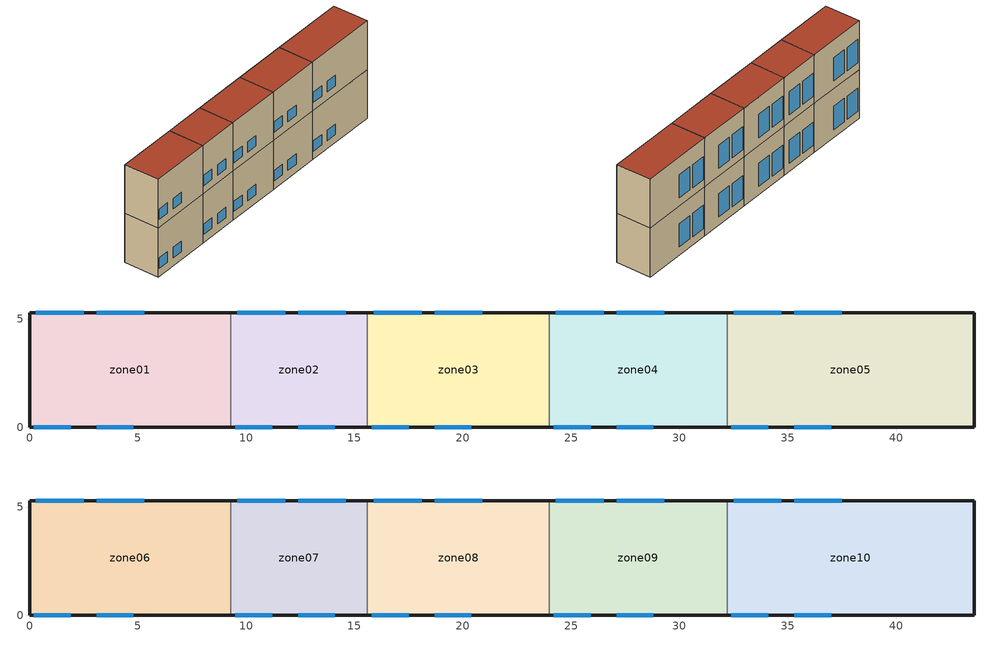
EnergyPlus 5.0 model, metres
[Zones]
zone01
 floor ground (GROUND_FLOOR): 9.3,5.3 9.3,0 0,0 0,5.3 z0
 wall outside (EXT_WALL): 9.3,5.3 0,5.3 0,0 9.3,0 z0:7.6
 wall to zone02 (ADJ_WALL): 9.3,0 9.3,5.3 z0:7.6
 window (EXT_WINDOW1): 0.2,0 1.9,0 / 3.1,0 4.8,0 z1.25:2.85; 2.5,5.3 0.3,5.3 / 5.3,5.3 3.1,5.3 z1.25:4.85
 ceiling to zone06 (ADJ_CEILING): 0,5.3 0,0 9.3,0 9.3,5.3 z7.6
zone02
 floor ground (GROUND_FLOOR): 15.6,5.3 15.6,0 9.3,0 9.3,5.3 z0
 wall outside (EXT_WALL): 15.6,5.3 9.3,5.3 / 9.3,0 15.6,0 z0:7.6
 wall to zone03 (ADJ_WALL): 15.6,0 15.6,5.3 z0:7.6
 wall to zone01 (ADJ_WALL): 9.3,5.3 9.3,0 z0:7.6
 window (EXT_WINDOW1): 9.5,0 11.2,0 / 12.4,0 14.1,0 z1.25:2.85; 11.8,5.3 9.6,5.3 / 14.6,5.3 12.4,5.3 z1.25:4.85
 ceiling to zone07 (ADJ_CEILING): 9.3,5.3 9.3,0 15.6,0 15.6,5.3 z7.6
zone03
 floor ground (GROUND_FLOOR): 24,5.3 24,0 15.6,0 15.6,5.3 z0
 wall outside (EXT_WALL): 24,5.3 15.6,5.3 / 15.6,0 24,0 z0:7.6
 wall to zone04 (ADJ_WALL): 24,0 24,5.3 z0:7.6
 wall to zone02 (ADJ_WALL): 15.6,5.3 15.6,0 z0:7.6
 window (EXT_WINDOW1): 15.8,0 17.5,0 / 18.7,0 20.4,0 z1.25:2.85; 18.1,5.3 15.9,5.3 / 20.9,5.3 18.7,5.3 z1.25:4.85
 ceiling to zone08 (ADJ_CEILING): 15.6,5.3 15.6,0 24,0 24,5.3 z7.6
zone04
 floor ground (GROUND_FLOOR): 32.2,5.3 32.2,0 24,0 24,5.3 z0
 wall outside (EXT_WALL): 32.2,5.3 24,5.3 / 24,0 32.2,0 z0:7.6
 wall to zone05 (ADJ_WALL): 32.2,0 32.2,5.3 z0:7.6
 wall to zone03 (ADJ_WALL): 24,5.3 24,0 z0:7.6
 window (EXT_WINDOW1): 24.2,0 25.9,0 / 27.1,0 28.8,0 z1.25:2.85; 26.5,5.3 24.3,5.3 / 29.3,5.3 27.1,5.3 z1.25:4.85
 ceiling to zone09 (ADJ_CEILING): 24,5.3 24,0 32.2,0 32.2,5.3 z7.6
zone05
 floor ground (GROUND_FLOOR): 43.6,5.3 43.6,0 32.2,0 32.2,5.3 z0
 wall outside (EXT_WALL): 32.2,0 43.6,0 43.6,5.3 32.2,5.3 z0:7.6
 wall to zone04 (ADJ_WALL): 32.2,5.3 32.2,0 z0:7.6
 window (EXT_WINDOW1): 32.4,0 34.1,0 / 35.3,0 37,0 z1.25:2.85; 34.7,5.3 32.5,5.3 / 37.5,5.3 35.3,5.3 z1.25:4.85
 ceiling to zone10 (ADJ_CEILING): 32.2,5.3 32.2,0 43.6,0 43.6,5.3 z7.6
zone06
 floor to zone01 (ADJ_CEILING): 9.3,5.3 9.3,0 0,0 0,5.3 z7.6
 wall outside (EXT_WALL): 9.3,5.3 0,5.3 0,0 9.3,0 z7.6:15.2
 wall to zone07 (ADJ_WALL): 9.3,0 9.3,5.3 z7.6:15.2
 window (EXT_WINDOW1): 0.2,0 1.9,0 / 3.1,0 4.8,0 z8.85:10.45; 2.5,5.3 0.3,5.3 / 5.3,5.3 3.1,5.3 z8.85:12.45
 roof outside (EXT_ROOF): 0,5.3 0,0 9.3,0 9.3,5.3 z15.2
zone07
 floor to zone02 (ADJ_CEILING): 15.6,5.3 15.6,0 9.3,0 9.3,5.3 z7.6
 wall outside (EXT_WALL): 15.6,5.3 9.3,5.3 / 9.3,0 15.6,0 z7.6:15.2
 wall to zone08 (ADJ_WALL): 15.6,0 15.6,5.3 z7.6:15.2
 wall to zone06 (ADJ_WALL): 9.3,5.3 9.3,0 z7.6:15.2
 window (EXT_WINDOW1): 9.5,0 11.2,0 / 12.4,0 14.1,0 z8.85:10.45; 11.8,5.3 9.6,5.3 / 14.6,5.3 12.4,5.3 z8.85:12.45
 roof outside (EXT_ROOF): 9.3,5.3 9.3,0 15.6,0 15.6,5.3 z15.2
zone08
 floor to zone03 (ADJ_CEILING): 24,5.3 24,0 15.6,0 15.6,5.3 z7.6
 wall outside (EXT_WALL): 24,5.3 15.6,5.3 / 15.6,0 24,0 z7.6:15.2
 wall to zone09 (ADJ_WALL): 24,0 24,5.3 z7.6:15.2
 wall to zone07 (ADJ_WALL): 15.6,5.3 15.6,0 z7.6:15.2
 window (EXT_WINDOW1): 15.8,0 17.5,0 / 18.7,0 20.4,0 z8.85:10.45; 18.1,5.3 15.9,5.3 / 20.9,5.3 18.7,5.3 z8.85:12.45
 roof outside (EXT_ROOF): 15.6,5.3 15.6,0 24,0 24,5.3 z15.2
zone09
 floor to zone04 (ADJ_CEILING): 32.2,5.3 32.2,0 24,0 24,5.3 z7.6
 wall outside (EXT_WALL): 32.2,5.3 24,5.3 / 24,0 32.2,0 z7.6:15.2
 wall to zone10 (ADJ_WALL): 32.2,0 32.2,5.3 z7.6:15.2
 wall to zone08 (ADJ_WALL): 24,5.3 24,0 z7.6:15.2
 window (EXT_WINDOW1): 24.2,0 25.9,0 / 27.1,0 28.8,0 z8.85:10.45; 26.5,5.3 24.3,5.3 / 29.3,5.3 27.1,5.3 z8.85:12.45
 roof outside (EXT_ROOF): 24,5.3 24,0 32.2,0 32.2,5.3 z15.2
zone10
 floor to zone05 (ADJ_CEILING): 43.6,5.3 43.6,0 32.2,0 32.2,5.3 z7.6
 wall outside (EXT_WALL): 32.2,0 43.6,0 43.6,5.3 32.2,5.3 z7.6:15.2
 wall to zone09 (ADJ_WALL): 32.2,5.3 32.2,0 z7.6:15.2
 window (EXT_WINDOW1): 32.4,0 34.1,0 / 35.3,0 37,0 z8.85:10.45; 34.7,5.3 32.5,5.3 / 37.5,5.3 35.3,5.3 z8.85:12.45
 roof outside (EXT_ROOF): 32.2,5.3 32.2,0 43.6,0 43.6,5.3 z15.2
[Building]
TRNSYS18: North Axis {deg}=0; Terrain=City; Loads Convergence Tolerance Value=0; Temperature Convergence Tolerance Value {deltaC}=0; Solar Distribution=FullInteriorAndExterior; Maximum Number of Warmup Days=0
[Site:Location]
not used: Latitude {deg}=0; Longitude {deg}=0; Time Zone {hr}=0; Elevation {m}=0
[Construction]
GROUND_FLOOR; EXT_WALL; EXT_ROOF; ADJ_WALL; ADJ_CEILING; EXT_WINDOW1: 
[WindowProperty:ShadingControl]
ESHADE=0; ISHADE=INPUT 1*MAX_ISHADE : SHADECNTRL=ISHADE_INTERNAL
[SurfaceProperty:OtherSideCoefficients]
BOUNDARY=IDENTICAL; BOUNDARY=INPUT 1*TBOUNDARY; BOUNDARY=INPUT 1*TBOUNDARY_2; BOUNDARY=INPUT 1*TBOUNDARY_3; BOUNDARY=INPUT 1*TGROUND; BOUNDARY=20; BOUNDARY=15
[Zone] Multiplier=1
zone01; zone02; zone03; zone04; zone05; zone06; zone07; zone08; zone09; zone10
